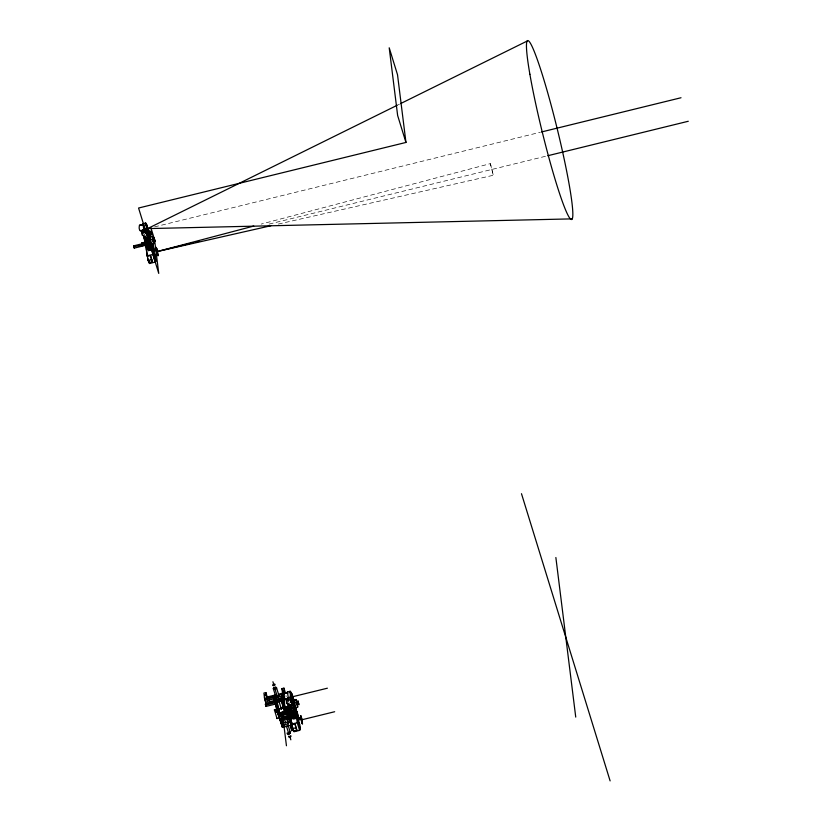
<?xml version="1.0" encoding="UTF-8"?>
<svg xmlns="http://www.w3.org/2000/svg" width="822" height="822" viewBox="0 0 822 822"><rect width="100%" height="100%" fill="white"/><g stroke="black" fill="none" stroke-linecap="round" stroke-linejoin="round"><path stroke-width="0.62" stroke-dasharray="4.11 3.08" d="M490.364 163.629L493.313 175.281L490.364 163.629L261.18 224.098M397.129 105.308L399.43 104.168M154.587 226.882L540.301 132.27M269.113 224.087L546.579 156.026M278.35 224.057L493.313 175.281M285.984 695.607L286.138 696.768"/><path stroke-width="1.23" d="M144.682 234.845L143.244 235.4L145.309 242.993L133.719 245.829L134.243 248.1L147.919 244.751L147.518 243.435L133.842 246.795M148.083 229.564L148.648 231.722L148.042 229.831M147.929 234.054L148.073 234.825M149.029 235.626L149.08 234.989M152.337 246.045L152.07 245.254L152.347 245.829M287.813 700.796L287.474 698.484M289.19 703.108L287.751 703.663L289.806 711.256L278.216 714.092M290.618 700.18L291.276 702.43M292.427 702.378L292.632 703.488M293.177 702.563L293.546 703.427M293.701 704.721L293.577 703.242M293.351 730.398L294.019 731.755L299.609 730.388L300.41 729.32L299.866 724.922M295.982 708.78L296.064 709.653M296.187 709.016L296.033 708.831M147.96 258.92L148.32 259.618M275.719 710.588L275.791 711.102M285.707 708.903L286.344 708.225L285.491 708.441L285.594 709.304M146.85 234.599C145.545 233.407 149.244 235.051 146.706 234.434M150.888 246.004L148.35 237.794L145.689 222.998L142.894 223.687L144.025 230.818L145.782 230.386L146.624 234.188L147.888 234.352M291.142 695.576L291.728 698.474L292.375 698.31L290.187 691.261L287.392 691.949L288.522 699.08L290.279 698.649L291.132 702.399L292.262 702.122L291.738 700.087L292.365 702.656L291.964 700.231L296.876 713.856M148.453 260.923L149.512 263.502L155.101 262.126L155.913 261.067L155.224 255.56M285.758 707.978L287.073 707.804M274.014 687.603L273.705 687.839A1.675 0.966 -17.1 0 0 274.229 689.278A1.675 0.966 -17.1 0 0 276.531 688.106A1.675 0.966 -17.1 0 0 274.815 687.274M572.153 218.868L147.58 228.608L397.129 105.308M400.581 103.603L527.077 41.1M270.849 225.752L157.115 251.563L253.751 226.06M150.21 250.217L148.597 250.607L147.292 242.13L145.196 242.654L147.292 242.13L147.025 239.962M294.718 718.479L293.094 718.87L291.8 710.393L289.704 710.907L291.8 710.393L291.533 708.215M289.58 721.356L287.916 715.983L283.734 717L283.919 718.449L279.86 719.435M268.455 704.392L268.136 703.344L266.184 703.827L264.571 698.608L275.452 695.936M276.449 699.152L279.819 713.66L275.576 699.594L280.569 698.371L284.813 712.427L283.025 706.088L284.638 705.697L284.474 699.481M405.955 142.442L397.643 115.501L389.207 47.799L397.519 74.73L405.955 142.442L138.569 208.028L158.749 273.407L154.536 239.562L150.899 227.786L147.58 228.608M143.069 224.375C147.498 231.568 137.212 234.496 139.483 225.249L143.172 224.704M141.98 225.002L139.483 225.249M145.443 224.745L146.48 224.488L147.868 230.047L147.22 230.211L146.84 228.989L146.635 227.324L147.282 227.16L147.868 230.047M145.545 225.115C146.861 222.238 147.179 228.023 146.552 224.889M145.648 225.516L146.686 225.259L146.809 226.256L146.295 224.18L146.655 225.32M147.22 230.211L147.015 228.547L147.662 228.382M143.614 229.502L146.408 228.824M541.544 131.962L681.017 97.746M146.84 228.989L147.929 228.711L150.601 237.363M140.172 230.756L143.747 229.872M145.967 231.003L147.004 230.746M146.1 232.03L147.436 232.297M146.624 234.147L146.162 232.318L147.189 232.092M150.097 234.691L149.224 231.866L150.96 231.105L151.854 234.599L150.971 231.434M146.224 232.708L147.261 232.462M146.316 233.109L147.354 232.852M146.275 232.102C145.463 232.379 148.073 234.547 147.22 231.876M147.724 233.89L146.45 233.448M147.621 229.266L148.35 235.102L147.313 235.359L146.737 233.931M143.583 236.88L145.217 236.952L145.145 236.325M153.58 241.576L153.848 243.713L151.433 244.309L149.696 236.767L152.111 236.171L153.108 239.418M147.898 228.67L149.008 237.63L146.45 238.267L145.946 236.633M146.635 242.295L146.367 240.116L148.648 239.562L149.357 242.891M150.097 239.973L152.502 239.377L152.111 236.171M141.949 243.805L141.846 242.942L145.196 242.11M138.887 246.466L146.768 244.535M151.248 247.525C152.882 239.901 154.926 255.519 152.779 245.942M145.936 244.504L146.984 247.884L148.422 247.535L147.385 244.155M148.607 247.751L146.984 247.884M151.361 248.285C151.865 241.421 145.833 248.563 151.361 248.285L152.111 250.35L151.782 248.491M148.186 249.302L149.81 248.902L148.648 239.562M146.388 249.898L148.628 249.343M151.361 247.987L151.865 249.528L153.652 248.768M149.748 248.686L150.282 250.433L151.906 250.042M153.55 249.672L156.478 248.953L156.653 249.765M153.724 250.484L153.601 249.929L156.529 249.21L156.375 247.925L156.786 248.891M152.748 248.573L152.995 250.535L152.337 250.7L151.618 248.347M154.372 254.666L153.642 250.864L156.755 250.402L156.57 249.652M157.125 251.573L193.201 242.706M195.698 242.1L199.427 241.185M547.822 155.718L688.281 121.266M149.316 262.865L152.512 262.074L150.508 255.58L147.313 256.372L147.117 255.734L153.817 254.265L155.913 261.067L154.906 261.314M152.81 254.512L153.817 254.265L153.128 248.768M148.33 260.81L151.402 259.547L150.508 255.58M148.864 262.465L152.512 262.074M273.767 687.788L274.425 687.624M284.597 700.447L282.665 694.179L281.977 688.62L283.939 688.137L285.553 693.367M268.136 703.344L266.41 697.159L276.336 694.734M278.822 694.128L282.552 693.213M284.772 699.347L288.358 698.474L284.772 699.347L283.991 693.511L287.566 692.638L280.446 694.713M289.611 692.258L290.669 691.96M277.363 711.328L273.202 696.429L276.295 695.669M278.35 695.165L281.443 694.405L282.953 699.871L282.069 694.313M289.611 692.401L290.721 692.021M289.755 692.432L290.793 692.175M266.842 699.162L274.147 697.364L273.839 696.337M290.145 693.778C291.594 692.884 291.707 695.33 290.926 693.388M273.449 698.361L281.679 696.337L281.443 694.405M290.238 694.169L291.276 693.912M290.998 693.665L291.286 694.528L292.016 693.871L294.194 700.909M274.558 698.679L268.866 700.067L269.678 702.687L275.36 701.3M290.104 695.833L291.789 695.422L291.995 697.087L290.31 697.508M290.207 696.666L291.245 696.419M269.678 702.687L269.554 701.721L281.288 698.854M288.121 697.765L290.916 697.077L290.187 691.261M292.077 696.871L327.392 688.199M276.983 700.899L281.977 699.676M275.709 704.033L265.927 706.427L265.403 704.156L276.798 701.361L277.209 702.666L276.295 699.245L277.548 705.42L275.925 705.821M265.527 705.122L274.64 702.882M290.474 699.265L291.512 699.008L290.916 697.077M290.598 700.293L291.635 700.036L291.512 699.008M290.649 700.601L291.635 700.036M297.338 703.838L297.728 707.043L295.314 707.639L293.577 700.097L295.992 699.501L296.999 702.759M291.286 702.676L290.783 700.971L291.687 700.354M290.824 701.372L291.769 700.714M290.916 701.762L291.954 701.505L292.252 702.173M282.542 704.207L284.165 703.807L282.912 697.621L284.165 703.807M291.019 702.132L292.057 701.875M291.214 702.697L292.385 702.461M291.276 702.851L292.385 702.605M293.197 703.118L292.55 703.272L296.095 714.76M291.81 703.611L292.848 703.365L292.118 697.518M293.978 703.303L296.393 702.707L295.992 699.501M278.021 707.31L276.408 707.701L276.11 705.338M278.072 707.691L276.511 708.574L280.271 720.76L286.827 718.654M283.066 706.478L284.689 706.077L286.436 712.037L285.532 708.821A1.048 0.853 -7.1 0 1 286.57 708.03A1.048 0.853 -7.1 0 1 287.587 708.852A1.048 0.853 -7.1 0 1 286.529 709.735M288.09 705.142L289.693 705.204M276.511 708.574L278.134 708.174M283.128 706.961L284.751 706.56M287.741 706.53L287.813 707.105L274.497 710.372L274.414 709.797L287.741 706.53L289.18 711.194M277.25 710.455L276.398 710.67L277.024 710.722M285.532 708.821L287.402 709.067L285.943 710.136M293.865 711.143L293.146 707.824L290.875 708.379L291.142 710.547M279.716 712.787L284.71 711.564M286.344 711.194L289.693 710.372M292.427 713.003L278.74 716.363L278.339 715.058L292.026 711.698L291.902 710.732M293.516 711.503L295.756 710.948M278.689 715.88L286.919 713.856M288.008 713.588L290.187 713.054M295.941 711.77L296.948 711.523L298.345 716.054M274.414 709.797L277.014 718.551L279.439 717.955M281.854 717.359L290.33 715.284L290.258 714.698M282.994 717.77L286.375 716.959L286.303 716.373M293.906 715.037L297.317 713.886L298.222 717.431M283.045 718.161L288.039 716.948L287.916 715.983M290.443 712.766L291.481 716.147L292.93 715.787L292.724 715.006M280.271 720.76L281.833 719.877L283.415 725.004L288.409 723.781L287.022 718.716M293.865 714.082L294.245 716.938L295.869 716.548L296.619 718.603L296.423 717.072M292.694 717.565L294.317 717.164L293.146 707.824M290.896 718.161L293.125 717.606M294.245 716.938L294.79 718.695L296.413 718.305M298.057 717.935L300.986 717.216L301.16 718.027L298.232 718.747L297.872 717.287M282.727 723.185L288.614 721.737M288.039 716.948L290.187 722.199L291.718 730.902L290.998 724.819M301.623 719.836L334.657 711.729M293.824 731.128L297.009 730.337L295.006 723.843L291.82 724.624L291.625 723.987L298.314 722.528L300.41 729.32L299.413 729.566M297.317 722.774L298.314 722.528L297.626 717.031M280.21 720.278L282.398 727.367L291.491 725.138M290.906 727.973L292.529 727.583L291.902 722.579M292.529 727.583L293.3 730.491L292.714 728.59L295.899 727.809L295.006 723.843M293.372 730.727L297.009 730.337M141.887 243.322L145.247 242.511M277.065 701.156L281.062 700.19M277.384 702.204L282.388 700.991M286.395 711.585L289.745 710.773M283.919 718.449L286.416 717.339L288.409 723.781M267.499 697.796L265.886 692.576L263.924 693.049L264.571 698.608M282.984 695.217L282.388 695.35L284.001 700.591M148.433 236.15L148.155 235.174M148.577 236.746L148.196 235.349M146.018 245.48L146.737 247.514M149.162 262.074L148.443 260.04M147.847 231.403L147.539 230.283M148.474 233.284L149.275 236.592L148.648 234.691M149.111 235.4L149.008 234.702M152.512 246.395L152.193 245.531M292.385 696.809L292.981 698.495M291.789 697.087L291.224 693.83M293.002 701.669L293.413 702.944M296.413 709.9L295.776 707.814L296.537 711.112M293.022 704.844L293.033 704.32M289.108 700.457L288.214 698.464M295.992 713.886L295.704 712.838L296.012 713.743M156.755 250.402L156.786 251.522M157.136 251.707L157.68 253.032L156.94 249.21M152.06 261.684L151.464 259.105L151.536 259.731M302.229 723.288L302.311 722.713M296.567 729.946L295.899 727.809M150.097 235.534L150.22 234.887M152.471 247.247L152.162 243.887M150.282 250.433L150.303 249.21M292.92 698.227L292.971 698.7M293.485 703.817L293.259 702.666M295.56 710.044L295.601 710.167M294.79 718.695L294.913 718.048M157.598 254.717L157.875 254.851M146.388 245.244L146.727 246.641M146.624 246.302L146.737 247.165M151.69 260.317L151.69 259.814M302.106 722.97L302.527 724.1L302.219 722.219M146.378 224.17L146.172 223.697L146.275 224.909L145.689 222.998M148.309 230.602L148.422 230.345M147.528 229.955L147.713 231.27M143.511 233.047L142.966 230.232M292.889 698.114L293.187 700.108L292.56 698.207M292.581 702.44L292.149 701.351L292.848 703.365M153.632 248.706L154.012 250.135M154.526 254.995L155.091 256.063M154.752 255.889L154.074 253.299M301.294 717.154L300.934 716.219L300.934 716.969M301.962 722.538L302.177 723.422M298.139 716.959L298.807 719.558M148.505 261.098L148.546 260.8M298.715 720.688L298.294 719.712L298.355 720.504M299.033 723.257L299.444 723.833M291.481 716.147L291.235 712.808M147.621 233.643L147.58 232.862M146.563 233.777L146.234 232.379M291.06 702.039L290.69 700.508M145.042 232.945L144.127 230.489M521.487 493.703L610.119 780.9M298.252 702.142L298.592 703.642M296.393 702.707L297.728 707.043M302.023 720.288L301.222 718.993L302.373 723.113M152.502 239.377L153.848 243.713M149.758 232.78L149.008 230.725L149.347 232.575M293.577 700.097L294.584 703.344M153.837 247.792L152.44 243.261L152.995 247.669M291.358 694.025L292.447 697.549M149.696 236.767L150.693 240.014M146.635 227.324L147.015 228.547M147.755 233.181L148.35 235.102M149.008 237.63L151.546 245.84M152.275 248.193L152.995 250.535M148.217 236.078L148.72 237.712M296.064 715.551L295.314 713.496L295.756 715.787M142.894 223.687L143.295 224.992M155.101 262.126L152.265 250.864M299.609 730.388L297.204 722.62L296.475 716.784M287.392 691.949L287.792 693.254M146.645 238.144L147.21 240.712M291.841 708.667L290.803 705.276L291.707 708.975M143.706 230.201L144.343 232.246L144.097 230.304M144.21 232.677L143.264 229.605L143.665 232.77M145.134 236.12L146.367 240.116M288.707 700.93L287.762 697.868L288.162 701.022M292.026 711.698L293.094 718.87M289.642 704.382L291.029 709.643L289.591 710.003L289.704 710.907M145.032 236.531L146.522 241.38L145.083 241.74L145.196 242.654M292.231 713.537L292.93 715.787M143.696 236.479L146.563 245.778M288.193 704.731L289.632 709.386M289.611 712.941L290.33 715.284M281.977 688.62L283.261 692.802M141.846 242.942L142.247 244.247M281.679 696.337L285.491 708.441M280.744 698.361L281.33 700.272L281.052 698.012M282.275 703.334L281.288 698.022M276.552 687.85L279.069 695.987M288.019 724.994L290.361 732.597M272.925 681.746L273.757 684.449M278.144 698.659L281.432 709.314M284.207 718.294L285.696 723.113M289.786 736.368L290.854 739.821M275.051 689.206L277.569 697.354M286.518 726.36L288.861 733.964M281.843 714.565L283.107 718.644M273.315 688.641L275.822 696.779M275.75 699.584L276.336 701.495L276.058 699.234M282.028 719.938L283.415 725.004M280.487 715.808L281.484 719.044M273.202 696.429L274.712 701.896L274.435 699.635M275.123 703.2L275.658 704.947M133.719 245.829L134.243 248.1M269.02 699.974L269.554 701.721M264.448 697.642L266.184 703.827M265.403 704.156L265.927 706.427M301.623 719.764L301.078 717.914M298.694 720.483L298.15 718.634M157.125 251.511L156.797 250.35M301.438 717.678L300.718 715.572L301.037 717.462L298.109 718.181L297.944 717.298M301.643 719.969L302.332 722.476M301.808 722.014L302.003 722.877M298.314 717.524L298.705 718.921M156.94 249.415L156.211 247.309L156.416 248.943M157.3 253.751L158.03 255.837L157.814 254.45M157.495 254.615L157.146 253.176M153.817 249.261L154.207 250.659M296.855 702.563C295.509 698.556 297.728 707.927 297.215 704.053M292.714 698.042L292.889 698.731M296.167 709.715L296.249 709.571M292.714 703.601L292.961 704.218M292.776 703.992L292.622 703.252M295.951 715.407L295.53 714.308L295.869 716.548M291.235 693.285L290.998 692.566L291.296 693.511M301.438 717.472L301.592 718.253M301.808 722.209L301.273 720.031M301.284 719.784L301.068 718.407L298.139 719.127L299.598 724.819L299.29 722.939M298.684 722.199L298.879 722.928M296.197 728.076C295.93 727.316 296.67 728.744 296.095 728.2M151.649 260.492L151.402 259.547M148.494 260.595L148.268 259.886L148.34 260.512M148.392 260.718L148.453 261.273M295.488 709.016L295.54 709.571M295.858 716.25L296.413 717.791L296.352 717.144M153.098 239.726C151.721 234.763 153.365 243.487 153.406 241.154M149.758 233.078L149.224 231.866M152.44 245.85L151.865 244.298L152.255 246.199M148.207 235.709L147.991 234.845M148.361 247.288L148.217 246.744M301.633 718.202L301.982 719.661M302.167 721.767L301.962 719.887M301.427 720.74L301.612 721.48M157.136 249.939L157.321 250.689M157.485 252.765L157.67 253.505M157.105 253.217L156.766 251.768M153.827 251.121L153.488 249.662M295.941 714.287L295.817 713.753M149.81 232.986L149.994 233.736M149.337 232.903L149.501 233.571M291.851 724.47L292.714 728.59M147.354 256.217L148.207 260.327M291.111 693.378L290.793 692.443L291.06 693.152M301.736 718.839L302.095 720.288M299.167 722.374L299.516 723.822M157.588 253.402L157.824 254.214M157.002 252.58C155.769 247.977 158.143 254.573 157.362 251.142M154.896 254.933L154.557 253.484L154.947 255.57M149.871 233.54L150.046 234.373M148.761 234.835L148.679 234.249L148.977 235.215M301.15 719.404L301.386 720.278M157.711 253.957L157.947 254.841M153.365 249.035L153.601 249.929M153.293 248.532L153.509 249.436M297.287 714.205L298.15 717.031M555.867 557.511L575.739 717.092M296.948 711.523L297.492 715.921M296.125 707.752L296.824 713.424M295.468 707.917L295.715 709.879M295.899 712.119L296.187 714.452M294.923 704.433L295.314 707.639M292.016 693.871L293.135 702.831M292.375 698.31L292.17 696.645L291.512 696.799L291.728 698.474M293.824 711.297L294.122 713.691M290.967 715.068L291.44 718.829M290.7 715.613L291.769 724.203M290.31 713.486L291.625 723.987M290.145 718.048L290.454 720.462M289.19 714.215L289.704 722.322M286.714 701.382L286.981 703.735L286.015 698.844M283.939 688.137L284.628 693.686M285.892 709.746L285.994 710.619M282.768 704.053L283.025 706.088M282.1 700.652L282.398 703.016M282.234 711.903L286.446 745.76M282.398 727.367L278.093 713.188L278.339 715.058M280.98 722.178L281.093 723.144M280.569 720.873L280.692 721.839M277.548 705.42L276.798 701.361M278.494 714.493L278.74 716.363M277.682 711.852L277.795 712.725M275.452 698.628L275.576 699.594M276.829 709.098L276.942 709.972M274.671 699.645L274.969 702.019M276.942 717.966L277.014 718.551M151.166 242.171L151.433 244.309M149.316 243.035L149.768 246.631M147.282 227.16L147.498 228.824M147.816 244.401L148.597 250.607M149.121 260.348L149.512 263.502M148.977 260.173L149.244 262.352M145.936 245.213L147.272 255.94M145.669 244.062L147.117 255.734M142.083 232.071L142.473 235.472L141.507 230.581M149.265 242.552L149.419 243.374M265.886 692.576L266.41 697.159M265.67 699.419L265.927 701.711M287.864 725.528A1.675 0.966 -17.1 0 1 285.049 726.216M289.806 732.032A1.675 0.966 -17.1 0 1 290.063 733.316A1.675 0.966 -17.1 0 1 287.916 734.015A1.675 0.966 -17.1 0 1 287.279 732.854M290.567 735.649A1.243 0.719 -17.1 0 1 290.7 736.666A1.243 0.719 -17.1 0 1 288.995 737.077A1.243 0.719 -17.1 0 1 288.871 736.07M278.155 695.35A1.675 0.966 -17.1 0 1 278.761 696.696A1.675 0.966 -17.1 0 1 276.284 697.313A1.675 0.966 -17.1 0 1 276.531 695.741M276.582 712.181A1.048 0.853 -7.1 0 1 275.637 711.02A1.048 0.853 -7.1 0 1 277.343 710.701M275.771 711.369A1.048 0.853 -7.1 0 1 275.524 710.547M285.583 707.896A1.048 0.853 -7.1 0 1 287.484 708.05M264.725 695.145L265.691 694.98L264.756 695.063M282.727 690.716L283.693 690.562L282.727 690.716M154.043 237.63L155.019 241.493L154.043 237.63M297.934 700.961L298.91 704.824L297.975 700.971M275.843 711.554L276.213 712.314L277.733 712.242L277.302 710.845L275.843 711.554M145.134 223.954L146.224 223.759L145.134 223.954M292.714 704.331L290.443 704.896L290.947 706.53L293.218 705.975L292.714 704.331M293.927 711.626L293.762 710.814L293.927 711.626M273.366 685.64A1.243 0.719 -17.1 0 0 275.093 684.582A1.243 0.719 -17.1 0 0 273.212 684.397A1.243 0.719 -17.1 0 0 273.366 685.64M276.089 688.209A1.243 0.719 -17.1 0 0 274.846 687.521A1.325 0.76 -17.1 0 1 276.171 688.209A1.325 0.76 -17.1 0 1 274.178 689.031A1.325 0.76 -17.1 0 1 274.209 687.737A1.243 0.719 -17.1 0 0 274.229 688.98A1.243 0.719 -17.1 0 0 276.089 688.209M289.426 733.471A1.243 0.719 -17.1 0 0 289.745 732.381A1.325 0.76 -17.1 0 1 289.467 733.501A1.325 0.76 -17.1 0 1 287.679 733.656A1.243 0.719 -17.1 0 0 289.426 733.471M529.892 74.278A92.095 7.645 76.2 0 0 569.995 218.457A92.095 7.645 76.2 0 0 548.962 97.212A92.095 7.645 76.2 0 0 529.892 74.278"/></g></svg>
